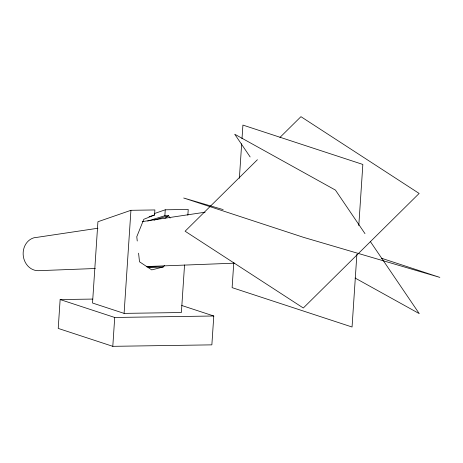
<?xml version="1.0" encoding="UTF-8"?>
<svg xmlns="http://www.w3.org/2000/svg" width="463" height="463" viewBox="0 0 463 463"><rect width="100%" height="100%" fill="white"/><g stroke="black" fill="none" stroke-linecap="round" stroke-linejoin="round"><path stroke-width="0.69" d="M92.675 299.075L60.138 299.555L58.222 328.417L112.798 346.33L211.863 344.86L213.779 315.998L181.716 305.476M112.798 346.33L114.714 317.468L60.138 299.555M184.546 264.958L181.386 312.531L124.09 313.382L130.936 210.306L154.885 209.947L154.549 214.994L143.814 219.288L136.782 236.715L137.245 241.009M147.714 221.054L164.863 215.729L165.256 209.797L188.233 209.455L187.851 215.22M233.751 262.967L232.113 287.645L352.054 327.011L356.88 254.361M239.377 178.267L241.669 143.767M242.004 138.738L242.907 125.079L362.847 164.446L358.79 225.585M164.672 265.351L163.248 266.96L151.76 269.9L139.508 261.786L138.576 253.186M257.411 159.718L185.107 231.222L303.311 308.005L419.142 193.447L300.938 116.67L279.941 137.436M165.013 218.235L168.515 215.677L170.095 218.061M130.936 210.306L97.924 221.736L92.525 303.022L124.09 313.382M154.48 213.53L165.256 209.797M149.057 216.73L154.549 214.994M154.11 220.151L168.515 215.677L164.863 215.729M97.93 228.236L37.19 237.322A16.703 14.59 84.6 0 0 23.15 254.222A16.703 14.59 84.6 0 0 38.307 270.693L95.32 268.505M142.228 221.615L205.109 212.21M148.212 267.695L163.248 266.96L146.771 266.838M146.557 266.543L234.596 263.169M114.714 317.468L213.779 315.998M223.178 209.612L183.707 198.014L303.647 237.38L439.85 277.395L381.593 258.273M355.052 278.003L419.252 313.619L370.261 241.408M364.994 233.653L335.438 190.09L234.729 134.224L250.153 156.951"/></g></svg>
